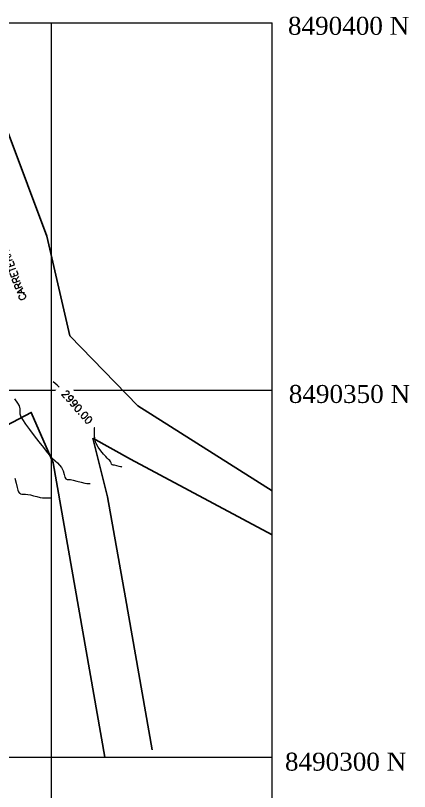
# Model space of a CAD drawing. Header units: metres. Extents: x 699753 to 708012, y 8489657 to 8490746.
# Drawn here: x 701027.4 to 701081, y 8490227 to 8490332.7 of the extents above; entities that cross this region are included whole.
import ezdxf
from ezdxf.enums import TextEntityAlignment as Align

# ---------------------------------------------------------------- set-up
doc = ezdxf.new("R2010")
doc.units = ezdxf.units.M
doc.layers.add('1-blanco', color=7, linetype='Continuous', lineweight=25)
for name, color, linetype in [('C-ANNO-MATC-TEXT', 150, 'Continuous'), ('C-HYDR-CTCH-HDPT', 2, 'Continuous'), ('C-TOPO', 7, 'Continuous'), ('C-TOPO-MAJR', 9, 'Continuous'), ('CALLES', 7, 'Continuous')]:
    doc.layers.add(name, color=color, linetype=linetype)
doc.styles.add('L120', font='times.ttf', dxfattribs={"height": 3})
doc.styles.add('ROMANT', font='romant.shx')
doc.styles.get("Standard").update_dxf_attribs({"font": 'simplex.shx'})

msp = doc.modelspace()

# ---------------------------------------------------------------- linework, layer by layer
at = {"flags": 128}
for points in [[(701062.33, 8490267.98), (701044.06, 8490279.58), (701034.79, 8490289.1), (701031.66, 8490302.67), (701018.22, 8490338.63)], [(700950.68, 8490237.07), (701029.56, 8490278.67), (701032.55, 8490271.82), (701039.59, 8490231.71)], [(701037.94, 8490275.17), (701043.07, 8490272.3), (701062.33, 8490262.01)]]:
    msp.add_lwpolyline(points, dxfattribs=at)
at = {"layer": 'C-ANNO-MATC-TEXT', "lineweight": 9}
for p, q in [((700902.33, 8490331.71), (701062.33, 8490331.71)), ((701032.33, 8490201.71), (701032.33, 8490331.71)), ((701062.33, 8490201.71), (701062.33, 8490331.71)), ((700902.33, 8490281.71), (701062.33, 8490281.71)), ((700902.33, 8490231.71), (701062.33, 8490231.71))]:
    msp.add_line(p, q, dxfattribs=at)
at = {"layer": 'C-HYDR-CTCH-HDPT', "flags": 128}
msp.add_lwpolyline([(701046.01, 8490232.73), (701042.39, 8490253.44), (701039.92, 8490267.18), (701037.94, 8490275.17)], dxfattribs=at)
at = {"layer": 'C-TOPO', "color": 20, "linetype": 'Continuous', "lineweight": 0, "elevation": 2990, "flags": 128}
msp.add_lwpolyline([(701041.87, 8490271.23), (701041.83, 8490271.24), (701041.72, 8490271.26), (701041.52, 8490271.31), (701041.22, 8490271.38), (701040.88, 8490271.46), (701040.72, 8490271.5), (701040.62, 8490271.51), (701040.53, 8490271.53), (701040.49, 8490271.62), (701040.45, 8490271.79), (701040.36, 8490271.98), (701040.24, 8490272.13), (701040.08, 8490272.27), (701039.9, 8490272.45), (701039.71, 8490272.65), (701039.39, 8490272.98), (701039.02, 8490273.42), (701038.64, 8490273.94), (701038.33, 8490274.53), (701038.2, 8490275.05), (701038.17, 8490275.57), (701038.18, 8490276.09), (701038.18, 8490276.63), (701038.1, 8490277.2), (701037.88, 8490277.79), (701037.52, 8490278.31), (701036.94, 8490278.94), (701036.22, 8490279.63), (701035.41, 8490280.36), (701034.57, 8490281.08), (701033.77, 8490281.76), (701033.07, 8490282.36), (701032.52, 8490282.85)], dxfattribs=at)
at = {"layer": 'C-TOPO', "color": 132, "linetype": 'Continuous', "lineweight": 0, "true_color": 0x00b8b8, "flags": 128}
for points, elevation in [([(701027.29, 8490280.52), (701027.68, 8490279.94), (701027.9, 8490279.55), (701028.01, 8490279.15), (701028.02, 8490278.8), (701028.02, 8490278.45), (701028.13, 8490278.05), (701028.35, 8490277.68), (701028.76, 8490277.08), (701029.32, 8490276.33), (701029.95, 8490275.49), (701030.6, 8490274.65), (701031.21, 8490273.87), (701031.72, 8490273.23), (701032.07, 8490272.81), (701032.45, 8490272.4), (701032.81, 8490272.07), (701033.13, 8490271.79), (701033.42, 8490271.5), (701033.67, 8490271.17), (701033.89, 8490270.69), (701034.02, 8490270.22), (701034.12, 8490269.84), (701034.24, 8490269.61), (701034.44, 8490269.52), (701034.65, 8490269.52), (701034.91, 8490269.51), (701035.24, 8490269.43), (701035.76, 8490269.3), (701036.34, 8490269.16), (701036.84, 8490269.04), (701037.11, 8490268.99), (701037.29, 8490268.98), (701037.43, 8490268.98), (701037.55, 8490268.99)], 2991), ([(701027.3, 8490269.71), (701027.5, 8490269.05), (701027.65, 8490268.45), (701027.75, 8490268.06), (701027.84, 8490267.84), (701027.91, 8490267.73), (701027.95, 8490267.69), (701028, 8490267.65), (701028.1, 8490267.59), (701028.26, 8490267.55), (701028.47, 8490267.53), (701028.76, 8490267.54), (701029.1, 8490267.51), (701029.46, 8490267.43), (701029.88, 8490267.32), (701030.33, 8490267.2), (701030.75, 8490267.1), (701031.1, 8490267.04), (701031.47, 8490267.02), (701031.78, 8490267.02), (701032.05, 8490267.04), (701032.27, 8490267.05)], 2992)]:
    msp.add_lwpolyline(points, dxfattribs=dict(at, elevation=elevation))

# ---------------------------------------------------------------- texts
at = {"layer": '1-blanco', "linetype": 'Continuous', "lineweight": 9, "char_height": 2.444, "attachment_point": 5, "style": 'L120'}
for s, insert in [('8490400 N', (701072.74, 8490331.29)), ('8490350 N', (701072.85, 8490281.16)), ('8490300 N', (701072.33, 8490231.09))]:
    msp.add_mtext(s, dxfattribs=dict(at, insert=insert))
at = {"layer": 'CALLES', "style": 'ROMANT'}
msp.add_text('CARRETERA ABANCAY - HUANCARAMA', height=0.9562, rotation=109.8335, dxfattribs=at).set_placement((701024.4, 8490305.32), align=Align.MIDDLE)

# ---------------------------------------------------------------- next in the draw order: texts
at = {"layer": 'C-TOPO-MAJR', "color": 5, "linetype": 'Continuous', "lineweight": 9, "insert": (701035.8, 8490279.4, 2990), "char_height": 1, "width": 5.9638, "attachment_point": 5, "rotation": 311.0903, "bg_fill": 3, "box_fill_scale": 1.635, "bg_fill_color": 256, "bg_fill_true_color": 13158600, "bg_fill_transparency": 0}
msp.add_mtext('2990.00', dxfattribs=at)

doc.saveas('drawing.dxf')
